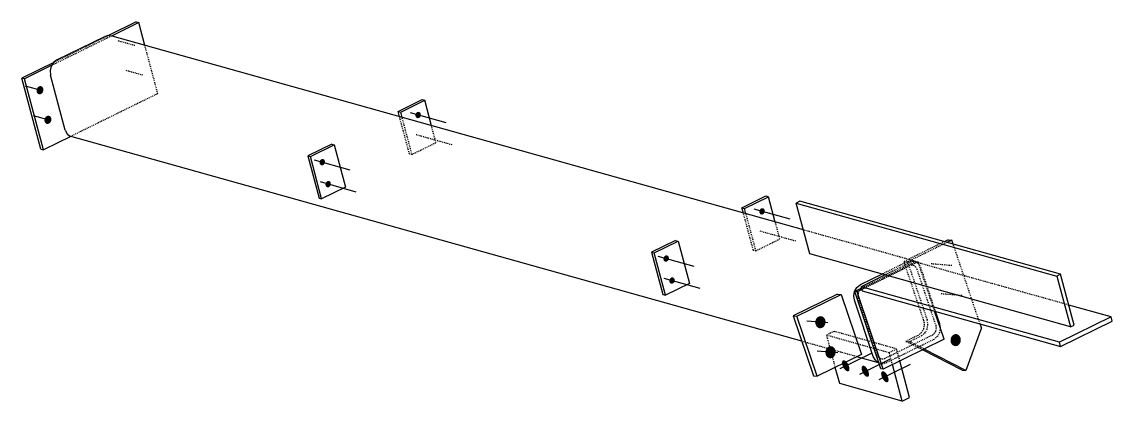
# Model space of a CAD drawing. Header units: millimetres. Extents: x 12 to 42742, y 6 to 829.
# Drawn here: x 40400 to 42742, y 14 to 829 of the extents above; entities that cross this region are included whole.
import ezdxf

# ---------------------------------------------------------------- set-up
doc = ezdxf.new("R2010")
doc.units = ezdxf.units.MM
doc.linetypes.add('DXK_LINE_DOT2', pattern=[3.9198, 1.9599, -1.9599])
doc.layers.add('STÅL', color=7, linetype='Continuous')

msp = doc.modelspace()

# ---------------------------------------------------------------- hatches: boundary and pattern name
at = {"layer": 'STÅL', "linetype": 'Continuous'}
for points in [[(40431.9, 683.7), (40432.6, 685.5), (40433.5, 687.1), (40434.7, 688.5), (40436.1, 689.5), (40437.6, 690.3), (40439.1, 690.6), (40440.7, 690.6), (40442.1, 690.2), (40443.5, 689.4), (40444.6, 688.3), (40445.5, 686.9), (40446.1, 685.3), (40446.4, 683.5), (40446.4, 681.6), (40446.1, 679.8), (40445.4, 678), (40444.5, 676.4), (40443.3, 675.1), (40441.9, 674), (40440.4, 673.3), (40438.9, 672.9), (40437.3, 672.9), (40435.8, 673.4), (40434.5, 674.1), (40433.4, 675.3), (40432.5, 676.7), (40431.9, 678.3), (40431.6, 680.1), (40431.6, 681.9)], [(41245.8, 630.1), (41246.3, 631.5), (41247, 632.7), (41248, 633.8), (41249, 634.6), (41250.2, 635.2), (41251.4, 635.4), (41252.6, 635.4), (41253.7, 635.1), (41254.8, 634.5), (41255.7, 633.6), (41256.4, 632.5), (41256.8, 631.3), (41257.1, 629.9), (41257, 628.5), (41256.8, 627), (41256.3, 625.7), (41255.5, 624.4), (41254.6, 623.4), (41253.6, 622.5), (41252.4, 622), (41251.2, 621.7), (41250, 621.7), (41248.8, 622), (41247.8, 622.6), (41246.9, 623.5), (41246.2, 624.6), (41245.7, 625.8), (41245.5, 627.2), (41245.5, 628.7)], [(40449, 620.2), (40449.6, 622), (40450.6, 623.6), (40451.7, 624.9), (40453.1, 626), (40454.6, 626.7), (40456.2, 627.1), (40457.7, 627.1), (40459.2, 626.6), (40460.5, 625.9), (40461.7, 624.8), (40462.5, 623.4), (40463.2, 621.7), (40463.5, 620), (40463.4, 618.1), (40463.1, 616.3), (40462.4, 614.5), (40461.5, 612.9), (40460.3, 611.5), (40458.9, 610.5), (40457.4, 609.7), (40455.9, 609.4), (40454.3, 609.4), (40452.9, 609.8), (40451.5, 610.6), (40450.4, 611.7), (40449.5, 613.1), (40448.9, 614.7), (40448.6, 616.5), (40448.6, 618.4)], [(41039.8, 528.9), (41040.3, 530.2), (41041.1, 531.5), (41042, 532.5), (41043, 533.4), (41044.2, 533.9), (41045.4, 534.2), (41046.6, 534.2), (41047.7, 533.9), (41048.8, 533.3), (41049.7, 532.4), (41050.4, 531.3), (41050.8, 530.1), (41051.1, 528.7), (41051.1, 527.2), (41050.8, 525.8), (41050.3, 524.4), (41049.5, 523.2), (41048.6, 522.1), (41047.6, 521.3), (41046.4, 520.7), (41045.2, 520.5), (41044, 520.5), (41042.8, 520.8), (41041.8, 521.4), (41040.9, 522.3), (41040.2, 523.4), (41039.8, 524.6), (41039.5, 526), (41039.5, 527.4)], [(41052.5, 481.7), (41053, 483), (41053.7, 484.3), (41054.6, 485.3), (41055.7, 486.2), (41056.8, 486.7), (41058, 487), (41059.2, 487), (41060.4, 486.7), (41061.4, 486.1), (41062.3, 485.2), (41063, 484.1), (41063.5, 482.9), (41063.7, 481.5), (41063.7, 480), (41063.4, 478.6), (41062.9, 477.2), (41062.2, 476), (41061.3, 474.9), (41060.2, 474.1), (41059.1, 473.5), (41057.8, 473.3), (41056.6, 473.3), (41055.5, 473.6), (41054.5, 474.2), (41053.6, 475.1), (41052.9, 476.2), (41052.4, 477.4), (41052.2, 478.8), (41052.2, 480.2)], [(41984.5, 423.3), (41985, 424.6), (41985.7, 425.9), (41986.7, 426.9), (41987.7, 427.8), (41988.9, 428.3), (41990.1, 428.6), (41991.3, 428.6), (41992.4, 428.3), (41993.5, 427.7), (41994.4, 426.8), (41995.1, 425.7), (41995.5, 424.4), (41995.8, 423.1), (41995.7, 421.6), (41995.5, 420.2), (41995, 418.8), (41994.2, 417.6), (41993.3, 416.5), (41992.3, 415.7), (41991.1, 415.1), (41989.9, 414.8), (41988.7, 414.9), (41987.5, 415.2), (41986.5, 415.8), (41985.6, 416.7), (41984.9, 417.7), (41984.4, 419), (41984.2, 420.4), (41984.2, 421.8)], [(41778.5, 322), (41779, 323.4), (41779.8, 324.6), (41780.7, 325.7), (41781.7, 326.5), (41782.9, 327.1), (41784.1, 327.4), (41785.3, 327.4), (41786.5, 327), (41787.5, 326.4), (41788.4, 325.6), (41789.1, 324.5), (41789.6, 323.2), (41789.8, 321.8), (41789.8, 320.4), (41789.5, 319), (41789, 317.6), (41788.2, 316.4), (41787.3, 315.3), (41786.3, 314.5), (41785.1, 313.9), (41783.9, 313.6), (41782.7, 313.6), (41781.6, 314), (41780.5, 314.6), (41779.6, 315.4), (41778.9, 316.5), (41778.5, 317.8), (41778.2, 319.2), (41778.2, 320.6)], [(41791.2, 274.8), (41791.7, 276.2), (41792.4, 277.4), (41793.3, 278.5), (41794.4, 279.3), (41795.5, 279.9), (41796.7, 280.2), (41798, 280.2), (41799.1, 279.8), (41800.1, 279.2), (41801, 278.4), (41801.7, 277.3), (41802.2, 276), (41802.4, 274.6), (41802.4, 273.2), (41802.1, 271.8), (41801.6, 270.4), (41800.9, 269.2), (41800, 268.1), (41798.9, 267.3), (41797.8, 266.7), (41796.5, 266.4), (41795.3, 266.4), (41794.2, 266.8), (41793.2, 267.4), (41792.3, 268.2), (41791.6, 269.3), (41791.1, 270.6), (41790.9, 272), (41790.9, 273.4)], [(42104.4, 184.8), (42104.9, 187.5), (42105.8, 190), (42107.1, 192.3), (42108.9, 194.1), (42110.9, 195.6), (42113, 196.5), (42115.3, 196.9), (42117.6, 196.7), (42119.8, 195.9), (42121.9, 194.6), (42123.6, 192.9), (42124.9, 190.7), (42125.9, 188.3), (42126.4, 185.7), (42126.4, 183), (42125.9, 180.3), (42125, 177.8), (42123.6, 175.5), (42121.9, 173.6), (42119.9, 172.2), (42117.7, 171.3), (42115.4, 170.9), (42113.1, 171.1), (42110.9, 171.9), (42108.9, 173.1), (42107.2, 174.9), (42105.8, 177), (42104.9, 179.5), (42104.4, 182.1)], [(42394.9, 146.3), (42395.3, 149), (42396.3, 151.5), (42397.6, 153.8), (42399.3, 155.6), (42401.3, 157.1), (42403.5, 158), (42405.8, 158.4), (42408.1, 158.2), (42410.3, 157.4), (42412.3, 156.1), (42414.1, 154.4), (42415.4, 152.2), (42416.4, 149.8), (42416.9, 147.2), (42416.9, 144.4), (42416.4, 141.8), (42415.5, 139.3), (42414.1, 137), (42412.4, 135.1), (42410.4, 133.7), (42408.2, 132.8), (42405.9, 132.4), (42403.6, 132.6), (42401.4, 133.4), (42399.4, 134.6), (42397.7, 136.4), (42396.3, 138.5), (42395.4, 141), (42394.9, 143.6)], [(42126.1, 120.4), (42126.5, 123.1), (42127.5, 125.6), (42128.8, 127.9), (42130.5, 129.7), (42132.5, 131.2), (42134.7, 132.1), (42137, 132.5), (42139.3, 132.3), (42141.5, 131.5), (42143.5, 130.2), (42145.3, 128.5), (42146.6, 126.3), (42147.6, 123.9), (42148.1, 121.3), (42148.1, 118.6), (42147.6, 115.9), (42146.7, 113.4), (42145.3, 111.1), (42143.6, 109.2), (42141.6, 107.8), (42139.4, 106.9), (42137.1, 106.5), (42134.8, 106.7), (42132.6, 107.5), (42130.6, 108.7), (42128.9, 110.5), (42127.5, 112.6), (42126.6, 115.1), (42126.1, 117.7)], [(42175.3, 93), (42176.3, 90.5), (42177.1, 88.1), (42177.6, 85.7), (42177.7, 83.5), (42177.5, 81.6), (42176.9, 80.1), (42176.1, 79), (42174.9, 78.5), (42173.6, 78.4), (42172, 78.9), (42170.4, 79.9), (42168.7, 81.3), (42167.1, 83.1), (42165.6, 85.3), (42164.3, 87.6), (42163.2, 90.1), (42162.5, 92.6), (42162, 95), (42161.9, 97.2), (42162.1, 99.1), (42162.6, 100.6), (42163.5, 101.7), (42164.7, 102.2), (42166, 102.3), (42167.6, 101.8), (42169.2, 100.8), (42170.9, 99.4), (42172.5, 97.5), (42174, 95.4)], [(42217.2, 81.3), (42218.3, 78.8), (42219.1, 76.3), (42219.6, 73.9), (42219.7, 71.7), (42219.5, 69.8), (42218.9, 68.3), (42218, 67.3), (42216.9, 66.7), (42215.5, 66.7), (42214, 67.1), (42212.4, 68.1), (42210.7, 69.5), (42209.1, 71.4), (42207.6, 73.5), (42206.3, 75.9), (42205.2, 78.4), (42204.4, 80.9), (42204, 83.3), (42203.8, 85.5), (42204.1, 87.3), (42204.6, 88.9), (42205.5, 89.9), (42206.6, 90.5), (42208, 90.5), (42209.5, 90), (42211.2, 89.1), (42212.8, 87.6), (42214.4, 85.8), (42215.9, 83.6)], [(42259.2, 69.5), (42260.3, 67), (42261.1, 64.6), (42261.5, 62.2), (42261.7, 60), (42261.4, 58.1), (42260.9, 56.6), (42260, 55.5), (42258.9, 54.9), (42257.5, 54.9), (42256, 55.4), (42254.3, 56.4), (42252.7, 57.8), (42251.1, 59.6), (42249.6, 61.8), (42248.3, 64.1), (42247.2, 66.6), (42246.4, 69.1), (42245.9, 71.5), (42245.8, 73.7), (42246, 75.6), (42246.6, 77.1), (42247.5, 78.2), (42248.6, 78.7), (42250, 78.8), (42251.5, 78.3), (42253.1, 77.3), (42254.8, 75.9), (42256.4, 74), (42257.9, 71.9)]]:
    msp.add_hatch(color=96, dxfattribs=at).paths.add_polyline_path(points)

# ---------------------------------------------------------------- linework, layer by layer
at = {"layer": 'STÅL', "color": 2, "linetype": 'Continuous'}
for p, q in [((40645.5, 828.6), (40586, 799.3)), ((40651.1, 827), (40592.3, 798.1)), ((40645.5, 828.6), (40651.1, 827)), ((40664.3, 778), (40651.1, 827)), ((40475.4, 746.8), (40578.4, 797.4)), ((40586.4, 799.4), (40578.4, 797.4)), ((40594.2, 797.6), (40586.4, 799.4)), ((42078.9, 381.9), (40594.2, 797.6)), ((40468.6, 741.6), (40399.9, 707.9)), ((40464.4, 735.2), (40405.5, 706.3)), ((40463.1, 733.3), (40460.8, 723.8)), ((40468.3, 741.3), (40463.1, 733.3)), ((40475.4, 746.8), (40468.3, 741.3)), ((40440.8, 555.4), (40399.9, 707.9)), ((40405.5, 706.3), (40399.9, 707.9)), ((40446.4, 553.8), (40405.5, 706.3)), ((40460.8, 723.8), (40461.6, 714.4)), ((40493.3, 596.4), (40461.6, 714.4)), ((41208.2, 636.3), (41259.7, 661.6)), ((41213.8, 634.8), (41265.3, 660.1)), ((41259.7, 661.6), (41265.3, 660.1)), ((41279.8, 605.6), (41265.3, 660.1)), ((41211.2, 624.9), (41208.2, 636.3)), ((41208.2, 636.3), (41213.8, 634.8)), ((41216.8, 623.3), (41213.8, 634.8)), ((40493.3, 596.4), (40497.1, 588.4)), ((40497.1, 588.4), (40503.4, 583.2)), ((40505.1, 582.7), (40446.4, 553.8)), ((42075.3, 143), (40503.4, 583.2)), ((41065.6, 566.3), (41014.1, 541)), ((41019.7, 539.4), (41071.2, 564.7)), ((41065.6, 566.3), (41071.2, 564.7)), ((41071.2, 564.7), (41095.5, 473.9)), ((40440.8, 555.4), (40446.4, 553.8)), ((41014.1, 541), (41038.4, 450.2)), ((41014.1, 541), (41019.7, 539.4)), ((41044, 448.6), (41019.7, 539.4)), ((41095.5, 473.9), (41044, 448.6)), ((41038.4, 450.2), (41044, 448.6)), ((41946.9, 429.5), (41998.4, 454.8)), ((41952.5, 427.9), (42004, 453.2)), ((41998.4, 454.8), (42004, 453.2)), ((42018.5, 398.8), (42004, 453.2)), ((41949.9, 418), (41946.9, 429.5)), ((41946.9, 429.5), (41952.5, 427.9)), ((41955.5, 416.5), (41952.5, 427.9)), ((42071.4, 443.4), (42063.5, 439.5)), ((42092.7, 330.6), (42063.5, 439.5)), ((42063.5, 439.5), (42623.1, 282.8)), ((42631, 286.7), (42071.4, 443.4)), ((41804.3, 359.4), (41752.8, 334.1)), ((41758.4, 332.6), (41809.9, 357.9)), ((41804.3, 359.4), (41809.9, 357.9)), ((41809.9, 357.9), (41834.2, 267.1)), ((42389.8, 360.8), (42381.3, 356.6)), ((42397.7, 360.1), (42387.2, 355)), ((42389.8, 360.8), (42397.7, 360.1)), ((42400.7, 351.2), (42397.7, 360.1)), ((41752.8, 334.1), (41777.1, 243.4)), ((41752.8, 334.1), (41758.4, 332.6)), ((41782.7, 241.8), (41758.4, 332.6)), ((42652.3, 173.9), (42092.7, 330.6)), ((42248, 287.1), (42200.5, 263.8)), ((42254.2, 285.4), (42202.7, 260.1)), ((42631, 286.7), (42623.1, 282.8)), ((42623.1, 282.8), (42652.3, 173.9)), ((42660.2, 177.8), (42631, 286.7)), ((41834.2, 267.1), (41782.7, 241.8)), ((42188.8, 250.1), (42193.5, 258.3)), ((42193.5, 258.3), (42200.5, 263.8)), ((42204.7, 252.6), (42202.7, 260.1)), ((42628.8, 140.8), (42202.7, 260.1)), ((41777.1, 243.4), (41782.7, 241.8)), ((42152.1, 244), (42057.1, 197.3)), ((42064.9, 196.6), (42160, 243.3)), ((42152.1, 244), (42160, 243.3)), ((42160, 243.3), (42203.4, 114.5)), ((42187, 240.5), (42188.8, 250.1)), ((42188.5, 230.9), (42187, 240.5)), ((42203.6, 256.7), (42189.1, 249.6)), ((42244.9, 83.7), (42189.1, 249.6)), ((42194.4, 249.1), (42189.1, 249.6)), ((42204.3, 254), (42194.4, 249.1)), ((42250.2, 83.2), (42194.4, 249.1)), ((42205.3, 251), (42631.2, 131.7)), ((42229, 110.4), (42188.5, 230.9)), ((42739.7, 195.3), (42648.7, 220.8)), ((42057.1, 197.3), (42100.4, 68.5)), ((42057.1, 197.3), (42064.9, 196.6)), ((42108.3, 67.8), (42064.9, 196.6)), ((42380.9, 147.5), (42360.7, 207.4)), ((42371.6, 180.4), (42362.7, 206.9)), ((42739.7, 195.3), (42628.8, 140.8)), ((42742.1, 186.2), (42739.7, 195.3)), ((42373.1, 170.8), (42371.6, 180.4)), ((42373.1, 170.7), (42373.1, 170.8)), ((42461.1, 171.7), (42428, 80.3)), ((42461.1, 171.7), (42458.3, 180.1)), ((42631.2, 131.7), (42742.1, 186.2)), ((42652.3, 173.9), (42660.2, 177.8)), ((42380.9, 147.5), (42250.2, 83.2)), ((42631.2, 131.7), (42628.8, 140.8)), ((42420.1, 81), (42334.5, 124.7)), ((42428, 80.3), (42337.9, 126.3)), ((42203.4, 114.5), (42108.3, 67.8)), ((42240.3, 96.8), (42193.8, 109.8)), ((42233.5, 102.2), (42229, 110.4)), ((42240.3, 96.8), (42233.5, 102.2)), ((42240.3, 96.8), (42240.5, 96.8)), ((42306.9, 22.2), (42285.9, 100.7)), ((42156.8, 52), (42147.4, 87)), ((42250.2, 83.2), (42244.9, 83.7)), ((42291.1, 14.4), (42270, 93)), ((42420.1, 81), (42428, 80.3)), ((42100.4, 68.5), (42108.3, 67.8)), ((42291.1, 14.4), (42156.8, 52)), ((42291.1, 14.4), (42306.9, 22.2))]:
    msp.add_line(p, q, dxfattribs=at)
at = {"layer": 'STÅL', "color": 7, "linetype": 'DXK_LINE_DOT2'}
for p, q in [((40592.3, 798.1), (40464.4, 735.2)), ((40586, 799.3), (40468.6, 741.6)), ((40692, 674.5), (40664.3, 778)), ((40692, 674.5), (40505.1, 582.7)), ((41232.5, 545.6), (41211.2, 624.9)), ((41238.1, 544), (41216.8, 623.3)), ((41289.6, 569.3), (41279.8, 605.6)), ((41238.1, 544), (41289.6, 569.3)), ((41232.5, 545.6), (41238.1, 544)), ((41971.2, 338.7), (41949.9, 418)), ((41976.8, 337.2), (41955.5, 416.5)), ((42028.3, 362.5), (42018.5, 398.8)), ((42319.8, 314.5), (42078.9, 381.9)), ((41976.8, 337.2), (42028.3, 362.5)), ((42381.3, 356.6), (42294.8, 314.1)), ((42387.2, 355), (42302.6, 313.4)), ((41971.2, 338.7), (41976.8, 337.2)), ((42458.3, 180.1), (42400.7, 351.2)), ((42319.8, 313.8), (42203.6, 256.7)), ((42306.6, 305.1), (42203.6, 254.5)), ((42325.1, 313.4), (42204.3, 254)), ((42303.5, 314.4), (42248, 287.1)), ((42313.6, 314.6), (42254.2, 285.4)), ((42337.1, 188.4), (42294.8, 314.1)), ((42294.8, 314.1), (42302.6, 313.4)), ((42302.6, 313.4), (42344.9, 187.7)), ((42303.5, 314.4), (42311.7, 316.3)), ((42311.5, 306.3), (42306.6, 305.1)), ((42316.4, 305.2), (42311.5, 306.3)), ((42311.7, 316.3), (42319.8, 314.5)), ((42648.7, 220.8), (42313.6, 314.6)), ((42320.5, 301.9), (42316.4, 305.2)), ((42319.8, 314.5), (42326.6, 309.1)), ((42319.8, 313.8), (42325.1, 313.4)), ((42360.7, 207.4), (42325.1, 313.4)), ((42326.6, 309.1), (42331.1, 300.9)), ((42323.2, 297), (42320.5, 301.9)), ((42363.7, 176.5), (42323.2, 297)), ((42362.7, 206.9), (42331.1, 300.9)), ((42196.6, 246.3), (42195.5, 240.5)), ((42195.5, 240.5), (42196.4, 234.7)), ((42237, 114.2), (42196.4, 234.7)), ((42199.4, 251.2), (42196.6, 246.3)), ((42203.6, 254.5), (42199.4, 251.2)), ((42205.2, 251), (42204.7, 252.6)), ((42205.2, 251), (42205.3, 251)), ((42337.1, 188.4), (42338.5, 178.9)), ((42346.4, 178.4), (42344.9, 187.7)), ((42144.6, 164.2), (42128.8, 156.4)), ((42279, 126.6), (42144.6, 164.2)), ((42336.7, 169.3), (42332, 161.1)), ((42338.5, 178.9), (42336.7, 169.3)), ((42339.9, 160.5), (42344.6, 168.6)), ((42344.6, 168.8), (42346.4, 178.2)), ((42344.6, 168.6), (42344.6, 168.8)), ((42346.4, 178.2), (42346.4, 178.4)), ((42360.7, 160.1), (42363.5, 165)), ((42363.5, 165), (42364.6, 170.8)), ((42364.6, 170.8), (42363.7, 176.5)), ((42371.3, 161.2), (42373.1, 170.7)), ((42193.8, 109.8), (42075.3, 143)), ((42147.4, 87), (42128.8, 156.4)), ((42128.8, 156.4), (42263.1, 118.8)), ((42253.5, 106.2), (42356.5, 156.8)), ((42256.6, 96.9), (42359.6, 147.5)), ((42325, 155.7), (42298.9, 142.8)), ((42334.5, 124.7), (42298.9, 142.8)), ((42298.9, 142.8), (42306.8, 142.2)), ((42306.8, 142.2), (42332.9, 155)), ((42337.9, 126.3), (42306.8, 142.2)), ((42332, 161.1), (42325, 155.7)), ((42332.9, 155), (42339.9, 160.5)), ((42356.5, 156.8), (42360.7, 160.1)), ((42366.6, 153), (42359.6, 147.5)), ((42371.3, 161.2), (42366.6, 153)), ((42263.1, 118.8), (42279, 126.6)), ((42270, 93), (42263.1, 118.8)), ((42285.9, 100.7), (42279, 126.6)), ((42237, 114.2), (42239.6, 109.4)), ((42239.6, 109.4), (42243.7, 106.1)), ((42240.5, 96.8), (42248.5, 95)), ((42243.7, 106.1), (42248.6, 105)), ((42248.5, 95), (42256.6, 96.9)), ((42248.6, 105), (42253.5, 106.2))]:
    msp.add_line(p, q, dxfattribs=at)
at = {"layer": 'STÅL', "color": 96, "linetype": 'DXK_LINE_DOT2'}
for p, q in [((40642.7, 777.5), (40606.3, 787.7)), ((40659.7, 714), (40623.3, 724.2)), ((41324.1, 564.5), (41247.1, 586.1)), ((42062.8, 357.7), (41985.8, 379.2)), ((42353.2, 309.8), (42397.9, 306)), ((42374.8, 245.4), (42419.5, 241.6))]:
    msp.add_line(p, q, dxfattribs=at)
at = {"layer": 'STÅL', "color": 96, "linetype": 'Continuous'}
for p, q in [((40444.6, 680.2), (40408.2, 690.4)), ((41311.4, 611.7), (41234.5, 633.3)), ((40461.6, 616.7), (40425.2, 626.9)), ((41105.5, 510.5), (41028.5, 532)), ((41118.1, 463.3), (41041.2, 484.8)), ((42050.1, 404.9), (41973.2, 426.4)), ((41844.2, 303.7), (41767.2, 325.2)), ((41856.8, 256.5), (41779.9, 278)), ((42131.2, 182.5), (42086.5, 186.4)), ((42413.8, 144.7), (42398, 146.1)), ((42152.8, 118.1), (42108.1, 122)), ((42157.9, 84.5), (42225.3, 117.6)), ((42199.9, 72.7), (42267.2, 105.8)), ((42241.9, 61), (42309.2, 94.1))]:
    msp.add_line(p, q, dxfattribs=at)

doc.saveas('drawing.dxf')
